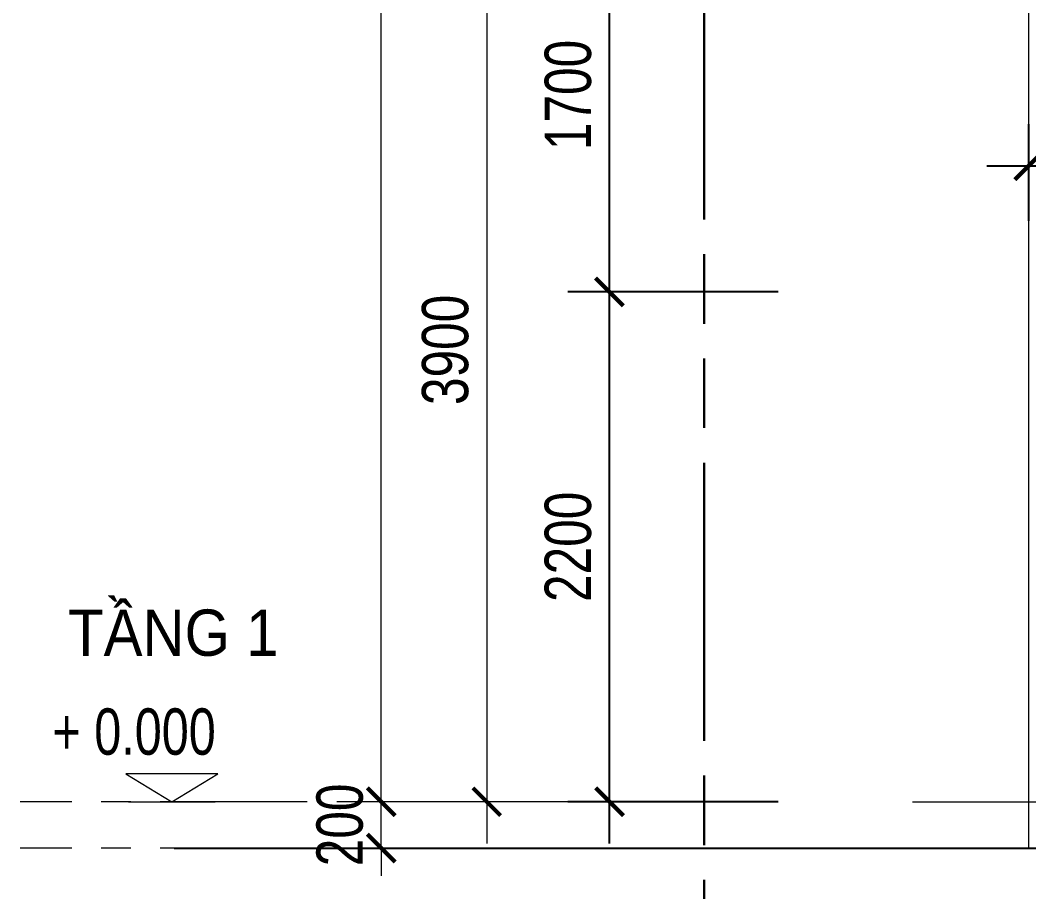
# Model space of a CAD drawing. Header units: millimetres. Extents: x -78046 to 260989, y -99288 to 158505.
# Drawn here: x 196136 to 200489, y 136258 to 140020 of the extents above; entities that cross this region are included whole.
import ezdxf

# ---------------------------------------------------------------- set-up
doc = ezdxf.new("R2010")
doc.units = ezdxf.units.MM
doc.header["$LTSCALE"] = 100
doc.header["$PDMODE"] = 98
doc.linetypes.add('ACAD_ISO09W100', pattern=[45, 24, -3, 6, -3, 6, -3])
doc.linetypes.add('CENTER', pattern=[50.8, 31.75, -6.35, 6.35, -6.35])
doc.layers.get('Defpoints').update_dxf_attribs({"lineweight": 13})
for name, color, linetype, lineweight in [('-CENTER', 143, 'CENTER', 13), ('-DIM', 9, 'Continuous', 13), ('-KH', 143, 'Continuous', 13), ('-LINE1', 7, 'Continuous', 18), ('-TEXT', 7, 'Continuous', 15), ('ranh gioi lo dat', 240, 'ACAD_ISO09W100', 30)]:
    doc.layers.add(name, color=color, linetype=linetype, lineweight=lineweight)
doc.styles.add('1', font='arial.ttf')
doc.styles.add('AVANH', font='VHAVAN_2.TTF', dxfattribs={"width": 0.8})
doc.styles.add('X-5M-DH-TUM1$0$AVANTH', font='arial.ttf', dxfattribs={"width": 0.9})
doc.dimstyles.new('C_100A3', dxfattribs={"dimscale": 100, "dimtxt": 2.5, "dimasz": 1.2, "dimexe": 1.8, "dimexo": 0, "dimgap": 0.75, "dimtad": 1, "dimdec": 0, "dimzin": 0, "dimdsep": 46, "dimtxsty": 'AVANH', "dimblk": 'ARCHTICK', "dimcen": 0, "dimdle": 1.8, "dimclrd": 256, "dimclre": 256, "dimclrt": 7, "dimadec": 0, "dimazin": 0, "dimtfac": 0.0001, "dimtdec": 0, "dimtix": 1, "dimtmove": 2, "dimatfit": 3, "dimldrblk": 'ARCHTICK', "dimfxl": 1.8, "dimtolj": 1, "dimtzin": 0, "dimarcsym": 0})

# ---------------------------------------------------------------- blocks, each defined once
blk = doc.blocks.new('_ARCHTICK')
at = {"const_width": 0.15}
blk.add_lwpolyline([(-0.5, -0.5), (0.5, 0.5)], dxfattribs=at)
blk = doc.blocks.new('*D87')
at = {"layer": '-DIM', "lineweight": -2, "transparency": 16777216}
for p, q in [((-1874.2, 4280), (-1874.2, 20)), ((-1119.9, 4100), (-2054.2, 4100)), ((-1119.9, 200), (-2054.2, 200))]:
    blk.add_line(p, q, dxfattribs=at)
at = {"layer": 'Defpoints', "color": 0, "transparency": 16777216}
for p in [(-1119.9, 4100), (-1874.2, 200), (-1119.9, 200)]:
    blk.add_point(p, dxfattribs=at)
at = {"layer": '-DIM', "lineweight": -2, "transparency": 16777216, "xscale": 120, "yscale": 120, "zscale": 120}
for p, rotation in [((-1874.2, 4100), 90), ((-1874.2, 200), 270)]:
    blk.add_blockref('_ARCHTICK', p, dxfattribs=dict(at, rotation=rotation))
at = {"layer": '-DIM', "color": 7, "transparency": 16777216, "insert": (-2052.7, 2150), "char_height": 200, "attachment_point": 5, "rotation": 90, "style": 'AVANH'}
blk.add_mtext('\\A1;3900', dxfattribs=at)
blk = doc.blocks.new('*D91')
at = {"layer": '-DIM', "lineweight": -2, "transparency": 16777216}
for p, q in [((-2329.5, 200), (-2329.5, 320)), ((-1119.9, 200), (-2509.5, 200)), ((-2329.5, 0), (-2329.5, 200)), ((-1119.9, 0), (-2509.5, 0)), ((-2329.5, 0), (-2329.5, -120))]:
    blk.add_line(p, q, dxfattribs=at)
at = {"layer": 'Defpoints', "color": 0, "transparency": 16777216}
for p in [(-2329.5, 200), (-1119.9, 200), (-1119.9, 0)]:
    blk.add_point(p, dxfattribs=at)
at = {"layer": '-DIM', "lineweight": -2, "transparency": 16777216, "xscale": 120, "yscale": 120, "zscale": 120}
for p, rotation in [((-2329.5, 200), 270), ((-2329.5, 0), 90)]:
    blk.add_blockref('_ARCHTICK', p, dxfattribs=dict(at, rotation=rotation))
at = {"layer": '-DIM', "color": 7, "transparency": 16777216, "insert": (-2507.9, 100), "char_height": 200, "attachment_point": 5, "rotation": 90, "style": 'AVANH'}
blk.add_mtext('\\A1;200', dxfattribs=at)
blk = doc.blocks.new('*D92')
at = {"layer": '-DIM', "lineweight": -2, "transparency": 16777216}
for p, q in [((-2329.5, 20), (-2329.5, 14680)), ((-1119.9, 14500), (-2509.5, 14500)), ((-1119.9, 200), (-2509.5, 200))]:
    blk.add_line(p, q, dxfattribs=at)
at = {"layer": 'Defpoints', "color": 0, "transparency": 16777216}
for p in [(-2329.5, 14500), (-1119.9, 14500), (-1119.9, 200)]:
    blk.add_point(p, dxfattribs=at)
at = {"layer": '-DIM', "lineweight": -2, "transparency": 16777216, "xscale": 120, "yscale": 120, "zscale": 120}
for p, rotation in [((-2329.5, 14500), 90), ((-2329.5, 200), 270)]:
    blk.add_blockref('_ARCHTICK', p, dxfattribs=dict(at, rotation=rotation))
at = {"layer": '-DIM', "color": 7, "transparency": 16777216, "insert": (-2507.9, 7350), "char_height": 200, "attachment_point": 5, "rotation": 90, "style": 'AVANH'}
blk.add_mtext('\\A1;14300', dxfattribs=at)
blk = doc.blocks.new('cot')
at = {"layer": '-KH'}
blk.add_line((116899.3, -109063.7), (117274.3, -109063.7), dxfattribs=at)
blk.add_lwpolyline([(117285.6, -108943.7), (116888, -108943.7), (117086.8, -109063.7)], close=True, dxfattribs=at)
blk.add_solid([(117086.8, -109063.7), (117086.8, -108943.7), (117285.6, -108943.7), (117086.8, -109063.7)], dxfattribs=at)
blk = doc.blocks.new('*D312')
at = {"layer": 'Defpoints', "lineweight": -2, "transparency": 16777216}
for p, q in [((200488.7, 139153.5), (200488.7, 139571.4)), ((201228.6, 139166), (201228.6, 139571.4)), ((200308.7, 139391.4), (201408.6, 139391.4))]:
    blk.add_line(p, q, dxfattribs=at)
at = {"layer": 'Defpoints', "color": 0, "transparency": 16777216}
for p in [(201228.6, 139391.4), (200488.7, 139153.5), (201228.6, 139166)]:
    blk.add_point(p, dxfattribs=at)
at = {"layer": 'Defpoints', "lineweight": -2, "transparency": 16777216, "xscale": 120, "yscale": 120, "zscale": 120, "rotation": 180}
blk.add_blockref('_ARCHTICK', (200488.7, 139391.4), dxfattribs=at)
at = {"layer": 'Defpoints', "lineweight": -2, "transparency": 16777216, "xscale": 120, "yscale": 120, "zscale": 120}
blk.add_blockref('_ARCHTICK', (201228.6, 139391.4), dxfattribs=at)
at = {"layer": 'Defpoints', "color": 7, "transparency": 16777216, "insert": (200819.3, 139595.7), "char_height": 250, "attachment_point": 5, "style": 'AVANH'}
blk.add_mtext('\\A1;740', dxfattribs=at)
blk = doc.blocks.new('*D426')
at = {"layer": '-DIM', "lineweight": -2, "transparency": 16777216}
for p, q in [((198679.5, 136466.8), (198679.5, 139026.8)), ((199407.2, 138846.8), (198499.5, 138846.8)), ((199407.2, 136646.8), (198499.5, 136646.8))]:
    blk.add_line(p, q, dxfattribs=at)
at = {"layer": 'Defpoints', "color": 0, "transparency": 16777216}
for p in [(198679.5, 138846.8), (199407.2, 138846.8), (199407.2, 136646.8)]:
    blk.add_point(p, dxfattribs=at)
at = {"layer": '-DIM', "lineweight": -2, "transparency": 16777216, "xscale": 120, "yscale": 120, "zscale": 120}
for p, rotation in [((198679.5, 138846.8), 90), ((198679.5, 136646.8), 270)]:
    blk.add_blockref('_ARCHTICK', p, dxfattribs=dict(at, rotation=rotation))
at = {"layer": '-DIM', "color": 7, "transparency": 16777216, "insert": (198501.1, 137746.8), "char_height": 200, "attachment_point": 5, "rotation": 90, "style": 'AVANH'}
blk.add_mtext('\\A1;2200', dxfattribs=at)
blk = doc.blocks.new('*D427')
at = {"layer": '-DIM', "lineweight": -2, "transparency": 16777216}
for p, q in [((198679.5, 138666.8), (198679.5, 140726.8)), ((199407.2, 140546.8), (198499.5, 140546.8)), ((199407.2, 138846.8), (198499.5, 138846.8))]:
    blk.add_line(p, q, dxfattribs=at)
at = {"layer": 'Defpoints', "color": 0, "transparency": 16777216}
for p in [(198679.5, 140546.8), (199407.2, 140546.8), (199407.2, 138846.8)]:
    blk.add_point(p, dxfattribs=at)
at = {"layer": '-DIM', "lineweight": -2, "transparency": 16777216, "xscale": 120, "yscale": 120, "zscale": 120}
for p, rotation in [((198679.5, 140546.8), 90), ((198679.5, 138846.8), 270)]:
    blk.add_blockref('_ARCHTICK', p, dxfattribs=dict(at, rotation=rotation))
at = {"layer": '-DIM', "color": 7, "transparency": 16777216, "insert": (198501.1, 139696.8), "char_height": 200, "attachment_point": 5, "rotation": 90, "style": 'AVANH'}
blk.add_mtext('\\A1;1700', dxfattribs=at)
blk = doc.blocks.new('ƯEQ')
at = {"layer": '-CENTER', "ltscale": 0.2}
for p, q in [((-616.7, 200), (-3887.9, 200)), ((-616.7, 0), (-3887.9, 0))]:
    blk.add_line(p, q, dxfattribs=at)
at = {"layer": '-CENTER'}
blk.add_blockref('cot', (-120320.2, 109263.7), dxfattribs=at)
at = {"layer": '-TEXT', "color": 2, "style": 'X-5M-DH-TUM1$0$AVANTH', "width": 0.9}
blk.add_text('TẦNG 1', height=200, dxfattribs=at).set_placement((-3681.2, 829.6))
at = {"layer": '-TEXT', "style": '1', "width": 0.75}
blk.add_text('+ 0.000', height=200, dxfattribs=at).set_placement((-3748.7, 402.8))
at = {"layer": '-DIM'}
for base, p1, p2, picture, middle in [((-2329.5, 14500), (-1119.9, 200), (-1119.9, 14500), '*D92', (-2507.9, 7350)), ((-1874.2, 200), (-1119.9, 4100), (-1119.9, 200), '*D87', (-2052.7, 2150)), ((-2329.5, 200), (-1119.9, 0), (-1119.9, 200), '*D91', (-2507.9, 100))]:
    dim = blk.add_linear_dim(base=base, p1=p1, p2=p2, angle=90, dimstyle='C_100A3', override={"dimtxt": 2}, dxfattribs=at)
    dim.commit()
    dim.dimension.update_dxf_attribs({"geometry": picture, "text_midpoint": middle})

msp = doc.modelspace()

# ---------------------------------------------------------------- linework, layer by layer
at = {"layer": '-LINE1', "color": 0, "lineweight": 20}
for p, q in [((200488.7, 136446.8), (200488.7, 150046.8)), ((199987.7, 136646.8), (205988.7, 136646.8)), ((199988.7, 136446.8), (205988.7, 136446.8))]:
    msp.add_line(p, q, dxfattribs=at)
at = {"color": 2}
msp.add_line((196800.4, 136446.8), (208116.1, 136446.8), dxfattribs=at)
at = {"layer": 'ranh gioi lo dat', "ltscale": 0.5}
msp.add_line((199088.3, 134659.8), (199088.3, 155758.7), dxfattribs=at)

# ---------------------------------------------------------------- block references
at = {"layer": '-DIM'}
msp.add_blockref('ƯEQ', (200023.9, 136446.8), dxfattribs=at)

# ---------------------------------------------------------------- dimensions: what is measured, and where the dimension line sits
for base, p1, p2, picture, middle in [((198679.5, 140546.8), (199407.2, 138846.8), (199407.2, 140546.8), '*D427', (198501.1, 139696.8)), ((198679.5, 138846.8), (199407.2, 136646.8), (199407.2, 138846.8), '*D426', (198501.1, 137746.8))]:
    dim = msp.add_linear_dim(base=base, p1=p1, p2=p2, angle=90, dimstyle='C_100A3', override={"dimtxt": 2}, dxfattribs=at)
    dim.commit()
    dim.dimension.update_dxf_attribs({"geometry": picture, "text_midpoint": middle})
at = {"layer": 'Defpoints', "color": 2}
dim = msp.add_linear_dim(base=(201228.6, 139391.4), p1=(200488.7, 139153.5), p2=(201228.6, 139166), dimstyle='C_100A3', dxfattribs=at)
dim.commit()
dim.dimension.update_dxf_attribs({"geometry": '*D312', "text_midpoint": (200819.3, 139595.7), "dimtype": 160})

doc.saveas('drawing.dxf')
